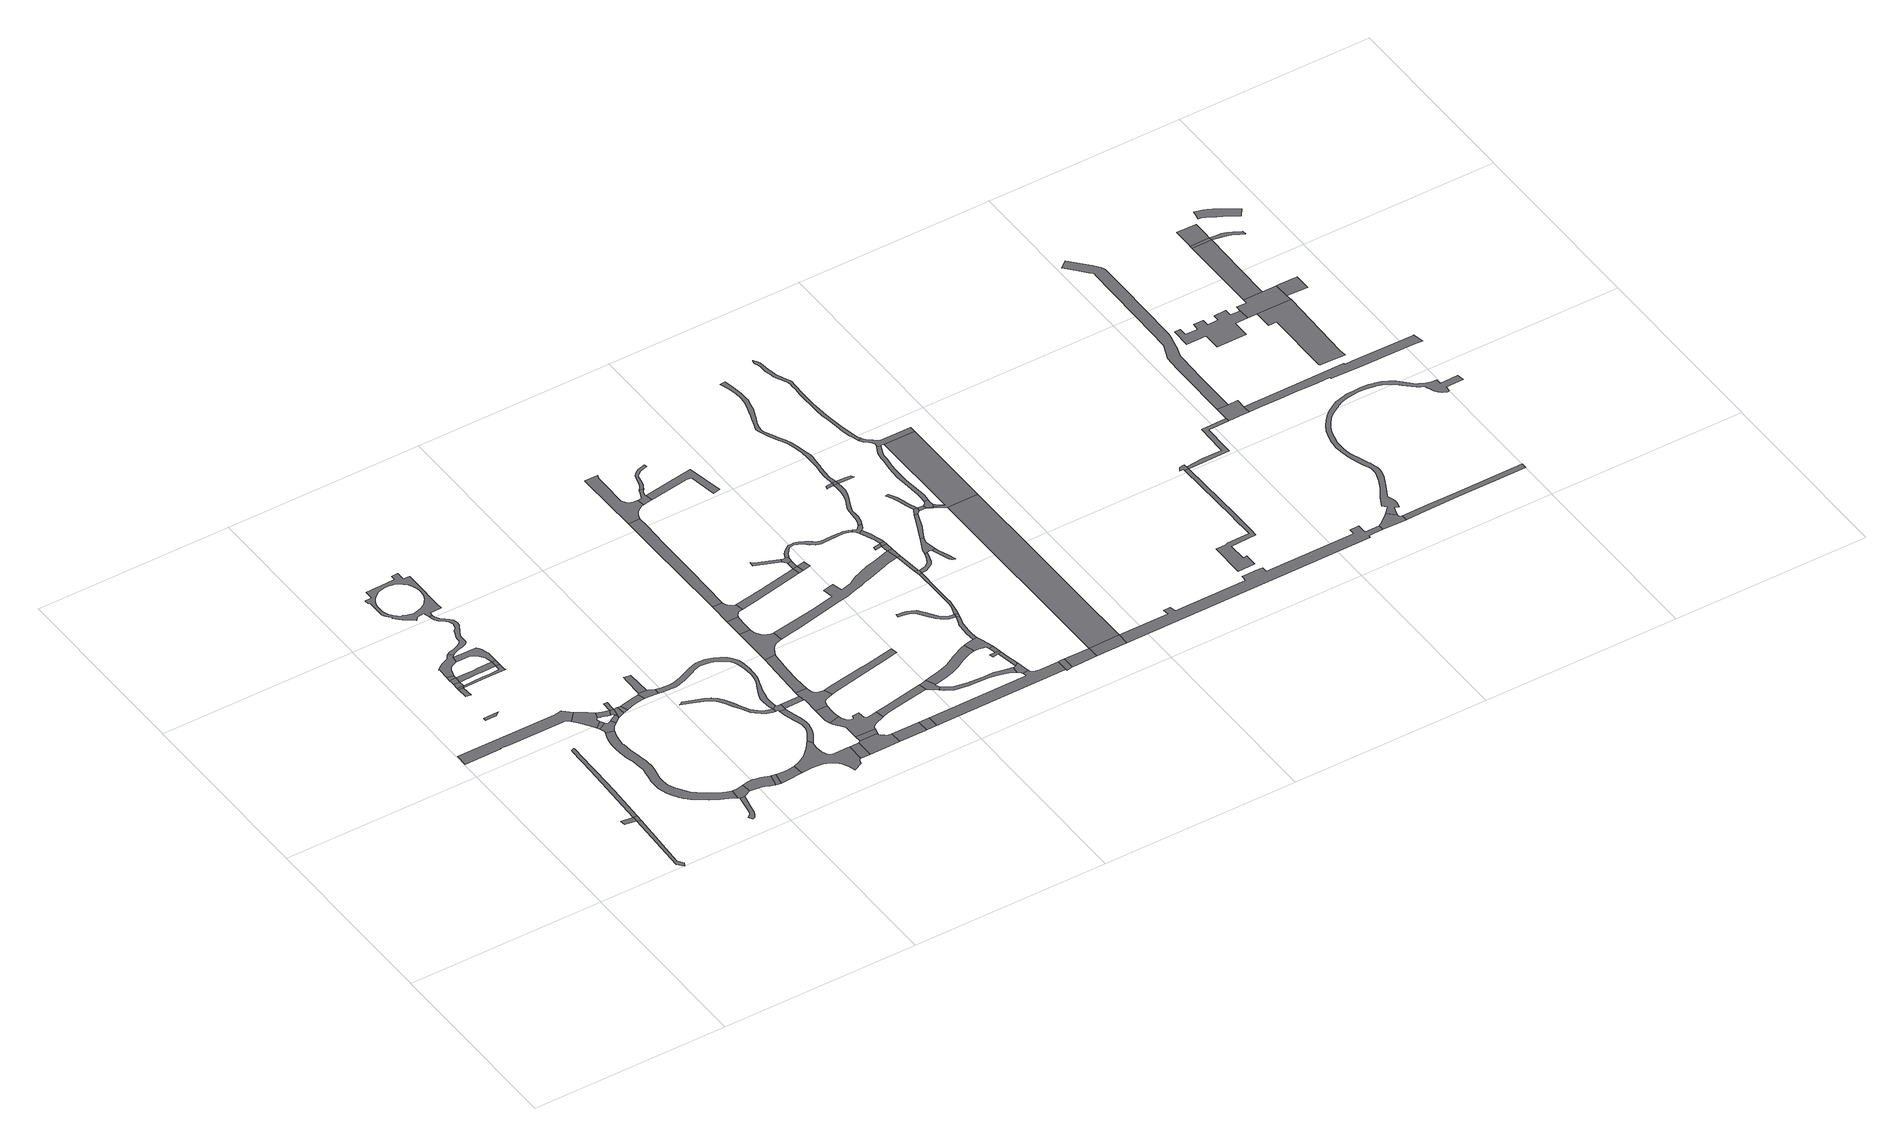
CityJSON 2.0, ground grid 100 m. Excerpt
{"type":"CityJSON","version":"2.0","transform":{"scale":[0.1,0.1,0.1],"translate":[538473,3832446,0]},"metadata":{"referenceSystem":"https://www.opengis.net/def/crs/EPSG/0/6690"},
"CityObjects":{
"road1":{"type":"Road","attributes":{"RoadStructureAttribute.sectionType":"1"},"geometry":[{"type":"MultiSurface","lod":"1","boundaries":[[[0,1,2,3,4,5]]]}]},
"road2":{"type":"Road","geometry":[{"type":"MultiSurface","lod":"1","boundaries":[[[6,7,0,8]]]}]},
"road3":{"type":"Road","geometry":[{"type":"MultiSurface","lod":"1","boundaries":[[[8,0,5,9]]]}]},
"road4":{"type":"Road","attributes":{"RoadStructureAttribute.sectionType":"1"},"geometry":[{"type":"MultiSurface","lod":"1","boundaries":[[[10,11,12,13,14,15,16,17,18,19,20,21]]]}]},
"road5":{"type":"Road","attributes":{"RoadStructureAttribute.sectionType":"1"},"geometry":[{"type":"MultiSurface","lod":"1","boundaries":[[[22,23,24,25,26,27,28,29,8,9]]]}]},
"road6":{"type":"Road","geometry":[{"type":"MultiSurface","lod":"1","boundaries":[[[30,31,32,33,34,35]]]}]},
"road7":{"type":"Road","geometry":[{"type":"MultiSurface","lod":"1","boundaries":[[[36,37,38,39]]]}]},
"road8":{"type":"Road","geometry":[{"type":"MultiSurface","lod":"1","boundaries":[[[40,36,39,41]]]}]},
"road9":{"type":"Road","geometry":[{"type":"MultiSurface","lod":"1","boundaries":[[[42,43,40,41,44,45]]]}]},
"road10":{"type":"Road","geometry":[{"type":"MultiSurface","lod":"1","boundaries":[[[46,47,42,45,48]]]}]},
"road11":{"type":"Road","attributes":{"RoadStructureAttribute.sectionType":"1"},"geometry":[{"type":"MultiSurface","lod":"1","boundaries":[[[49,46,48,50]]]}]},
"road12":{"type":"Road","geometry":[{"type":"MultiSurface","lod":"1","boundaries":[[[51,52,53,54,55,56,57,49,50,58,59,60,61,62,63,64,65,66,67]]]}]},
"road13":{"type":"Road","geometry":[{"type":"MultiSurface","lod":"1","boundaries":[[[68,69,70,71,72,73,74,75,76,41,39]]]}]},
"road14":{"type":"Road","attributes":{"RoadStructureAttribute.sectionType":"1"},"geometry":[{"type":"MultiSurface","lod":"1","boundaries":[[[77,78,79,80,48,45,81,82,83,73]]]}]},
"road15":{"type":"Road","attributes":{"RoadStructureAttribute.sectionType":"1"},"geometry":[{"type":"MultiSurface","lod":"1","boundaries":[[[84,85,86,87,88,89,90,91,92,66,65,93,94,95,96,97,98,99,100,77,101]]]}]},
"road16":{"type":"Road","geometry":[{"type":"MultiSurface","lod":"1","boundaries":[[[102,103,104,21,20,105,106,107,108,109,110,111,112,113,114]]]}]},
"road17":{"type":"Road","attributes":{"RoadStructureAttribute.sectionType":"1"},"geometry":[{"type":"MultiSurface","lod":"1","boundaries":[[[115,116,117,118,119,120,121,122,123,124,125,126,127,128,129,130,131,132,133,134,135,136,137,138,139,140,141,142,143,144,145,146,147,148,149,150,151,152,153,154,155,156,157,158,159,160,161,162,163,164,165]]]}]},
"road18":{"type":"Road","attributes":{"RoadStructureAttribute.sectionType":"1"},"geometry":[{"type":"MultiSurface","lod":"1","boundaries":[[[166,167,168,169,170,171,172,173,174,175,176]]]}]},
"road19":{"type":"Road","attributes":{"RoadStructureAttribute.sectionType":"1"},"geometry":[{"type":"MultiSurface","lod":"1","boundaries":[[[177,108,107,178,179]]]}]},
"road20":{"type":"Road","geometry":[{"type":"MultiSurface","lod":"1","boundaries":[[[180,181,182,183,179,178,184,185,115,165,186,187,188]]]}]},
"road21":{"type":"Road","geometry":[{"type":"MultiSurface","lod":"1","boundaries":[[[101,77,73,72]]]}]},
"road22":{"type":"Road","attributes":{"RoadStructureAttribute.sectionType":"1"},"geometry":[{"type":"MultiSurface","lod":"1","boundaries":[[[189,190,191,192,193,194,195,196,197,198,199,200,201,202,203,204,205,206,207,208,209,210,211,212,213,214,215,216,217,218,219,220,221,222,223,224,225,226,227,228,229,230,231,51,67]]]}]},
"road23":{"type":"Road","geometry":[{"type":"MultiSurface","lod":"1","boundaries":[[[232,233,143,142,166,176,234]]]}]},
"road24":{"type":"Road","attributes":{"RoadStructureAttribute.sectionType":"1"},"geometry":[{"type":"MultiSurface","lod":"1","boundaries":[[[235,114,113,236,237,238,239,240,241,242]]]}]},
"road25":{"type":"Road","attributes":{"RoadStructureAttribute.sectionType":"1"},"geometry":[{"type":"MultiSurface","lod":"1","boundaries":[[[243,244,245,246,247,248,249,250,251,252,253,254,255,256,257,258,259,260,261,262,263,264,265,266,267,268,269,270,271,272,273,274,211,210],[275,276,277,278,279,280,281,282,283,284,285,286,287,288,289,290,291,292,293,294,295,296,297,298,299,300,301,302,303,304,305,306,307,308,309,310,311,312,313,314]]]}]},
"road26":{"type":"Road","attributes":{"RoadStructureAttribute.sectionType":"1"},"geometry":[{"type":"MultiSurface","lod":"1","boundaries":[[[315,316,188,187,317,318,319]]]}]},
"road27":{"type":"Road","geometry":[{"type":"MultiSurface","lod":"1","boundaries":[[[242,241,320,321,315,319,322,323]]]}]},
"road28":{"type":"Road","attributes":{"RoadStructureAttribute.sectionType":"1"},"geometry":[{"type":"MultiSurface","lod":"1","boundaries":[[[324,323,322,319,318,325]]]}]},
"road29":{"type":"Road","geometry":[{"type":"MultiSurface","lod":"1","boundaries":[[[326,327,328,242,323]]]}]},
"road30":{"type":"Road","geometry":[{"type":"MultiSurface","lod":"1","boundaries":[[[324,325,329,330]]]}]},
"road31":{"type":"Road","attributes":{"RoadStructureAttribute.sectionType":"1"},"geometry":[{"type":"MultiSurface","lod":"1","boundaries":[[[331,332,333,334,335,232,234,336,337,338,339,340,341]]]}]},
"road32":{"type":"Road","attributes":{"RoadStructureAttribute.sectionType":"1"},"geometry":[{"type":"MultiSurface","lod":"1","boundaries":[[[342,343,344,330,329,345,346,347]]]}]},
"road33":{"type":"Road","geometry":[{"type":"MultiSurface","lod":"1","boundaries":[[[341,340,348,349]]]}]},
"road34":{"type":"Road","attributes":{"RoadStructureAttribute.sectionType":"1"},"geometry":[{"type":"MultiSurface","lod":"1","boundaries":[[[350,351,352,349,348,353,354,355,356,357]]]}]},
"road35":{"type":"Road","geometry":[{"type":"MultiSurface","lod":"1","boundaries":[[[358,342,347,359,360,361,362,363]]]}]},
"road36":{"type":"Road","geometry":[{"type":"MultiSurface","lod":"1","boundaries":[[[364,365,366,367,358,363]]]}]},
"road37":{"type":"Road","attributes":{"RoadStructureAttribute.sectionType":"1"},"geometry":[{"type":"MultiSurface","lod":"1","boundaries":[[[368,369,370,371,372,373,374,375,376,377,378,379,380,381,382,383,384,385,386,387,388,389,390,391,392,393,394,395,396,397,398]]]}]},
"road38":{"type":"Road","geometry":[{"type":"MultiSurface","lod":"1","boundaries":[[[399,400,401,402,357,356,403,404,405,406,407,408,409,410,411,412,413,414,415,416,417,418,419,420,421,422,423,424,425,426]]]}]},
"road39":{"type":"Road","attributes":{"RoadStructureAttribute.sectionType":"1"},"geometry":[{"type":"MultiSurface","lod":"1","boundaries":[[[427,428,429,430,431,432,433,434,435,436,437,438,439,440,441,442,443,444,445,446,447,448,449,450,451,452,361,360,453,454,455,456,457,458,459,460,461,462,463,464,465,466,467,468,469,470,471,472,473,474,475,476,477,478,479,480,398,481]]]}]},
"road40":{"type":"Road","attributes":{"RoadStructureAttribute.sectionType":"1"},"geometry":[{"type":"MultiSurface","lod":"1","boundaries":[[[482,483,484,485,486,487,488,399,426,489,490,491,492,493,494,495,496,497,498]]]}]},
"road41":{"type":"Road","geometry":[{"type":"MultiSurface","lod":"1","boundaries":[[[499,481,398,397,500,482,498,501,502,503]]]}]},
"road42":{"type":"Road","geometry":[{"type":"MultiSurface","lod":"1","boundaries":[[[504,416,415,505,506]]]}]},
"road43":{"type":"Road","attributes":{"RoadStructureAttribute.sectionType":"1"},"geometry":[{"type":"MultiSurface","lod":"1","boundaries":[[[503,502,507,508,509,510]]]}]},
"road44":{"type":"Road","attributes":{"RoadStructureAttribute.sectionType":"1"},"geometry":[{"type":"MultiSurface","lod":"1","boundaries":[[[511,512,513,514,515,516,517,518,519]]]}]},
"road45":{"type":"Road","geometry":[{"type":"MultiSurface","lod":"1","boundaries":[[[520,506,505,521,522,523,524,525,526,527,528,529,530,531,532,533,534]]]}]},
"road46":{"type":"Road","geometry":[{"type":"MultiSurface","lod":"1","boundaries":[[[535,520,534,536]]]}]},
"road47":{"type":"Road","attributes":{"RoadStructureAttribute.sectionType":"1"},"geometry":[{"type":"MultiSurface","lod":"1","boundaries":[[[537,538,539,540,541,542,543,544,545,546,547,548,549,550,551,515,514,552,553,535,536,554,555,556,557]]]}]},
"road48":{"type":"Road","geometry":[{"type":"MultiSurface","lod":"1","boundaries":[[[558,510,509,559,511,519,560,561,562,563,564,565,566,567,568,569,570]]]}]},
"road49":{"type":"Road","attributes":{"RoadStructureAttribute.sectionType":"1"},"geometry":[{"type":"MultiSurface","lod":"1","boundaries":[[[571,572,573,574,575,576,577,558,570]]]}]},
"road50":{"type":"Road","attributes":{"RoadStructureAttribute.sectionType":"1"},"geometry":[{"type":"MultiSurface","lod":"1","boundaries":[[[523,522,578,579,580]]]}]},
"road51":{"type":"Road","geometry":[{"type":"MultiSurface","lod":"1","boundaries":[[[581,576,575,582,583,584,585,586,587,588,589,590,591,592,593,594]]]}]},
"road52":{"type":"Road","attributes":{"RoadStructureAttribute.sectionType":"1"},"geometry":[{"type":"MultiSurface","lod":"1","boundaries":[[[595,596,581,594,597,598,599,600]]]}]},
"road53":{"type":"Road","geometry":[{"type":"MultiSurface","lod":"1","boundaries":[[[580,579,601,602]]]}]},
"road54":{"type":"Road","geometry":[{"type":"MultiSurface","lod":"1","boundaries":[[[603,595,600,604,605,606,607,608,609,610,611,612,613]]]}]},
"road55":{"type":"Road","attributes":{"RoadStructureAttribute.sectionType":"1"},"geometry":[{"type":"MultiSurface","lod":"1","boundaries":[[[614,615,557,556,616,617,618,619]]]}]},
"road56":{"type":"Road","attributes":{"RoadStructureAttribute.sectionType":"1"},"geometry":[{"type":"MultiSurface","lod":"1","boundaries":[[[620,621,622,623,624,625,626,564,563]]]}]},
"road57":{"type":"Road","attributes":{"RoadStructureAttribute.sectionType":"1"},"geometry":[{"type":"MultiSurface","lod":"1","boundaries":[[[627,628,629,630,631,632,603,613,633,634,635,636,637,638,639]]]}]},
"road58":{"type":"Road","geometry":[{"type":"MultiSurface","lod":"1","boundaries":[[[640,641,614,619,642,643,644,645,646]]]}]},
"road59":{"type":"Road","attributes":{"RoadStructureAttribute.sectionType":"1"},"geometry":[{"type":"MultiSurface","lod":"1","boundaries":[[[647,648,608,607,649,650,651]]]}]},
"road60":{"type":"Road","attributes":{"RoadStructureAttribute.sectionType":"1"},"geometry":[{"type":"MultiSurface","lod":"1","boundaries":[[[652,653,654,655,656,657,658,659,660,661,662,627,639,663,664,665,666,667,668,669]]]}]},
"road61":{"type":"Road","geometry":[{"type":"MultiSurface","lod":"1","boundaries":[[[670,671,672,673,669,668,674,675,676,677,678,679,680]]]}]},
"road62":{"type":"Road","attributes":{"RoadStructureAttribute.sectionType":"1"},"geometry":[{"type":"MultiSurface","lod":"1","boundaries":[[[681,682,683,684,685,686,687,688,602,601,689,690,691,692,693]]]}]},
"road63":{"type":"Road","attributes":{"RoadStructureAttribute.sectionType":"1"},"geometry":[{"type":"MultiSurface","lod":"1","boundaries":[[[694,695,696,697,698,699,700,701,640,646,702,703,704,705,706,707,708,709,710,711]]]}]},
"road64":{"type":"Road","attributes":{"RoadStructureAttribute.sectionType":"1"},"geometry":[{"type":"MultiSurface","lod":"1","boundaries":[[[712,713,714,715,716,717,718,719,720,721,722,643,642,723,724,725,726,727,728,729,730,731,732,733,734,735,736]]]}]},
"road65":{"type":"Road","geometry":[{"type":"MultiSurface","lod":"1","boundaries":[[[737,738,739,740,741]]]}]},
"road66":{"type":"Road","geometry":[{"type":"MultiSurface","lod":"1","boundaries":[[[742,743,744,745,746,747,748,749,750,751,752,753,754,755,756,757,587,586,758,759,760,761,762,763,764,765,766,767,768,769,770,771]]]}]},
"road67":{"type":"Road","geometry":[{"type":"MultiSurface","lod":"1","boundaries":[[[772,647,651,773]]]}]},
"road68":{"type":"Road","attributes":{"RoadStructureAttribute.sectionType":"1"},"geometry":[{"type":"MultiSurface","lod":"1","boundaries":[[[774,775,776,647,772]]]}]},
"road69":{"type":"Road","geometry":[{"type":"MultiSurface","lod":"1","boundaries":[[[777,778,741,740,779,780,776,775,781,782]]]}]},
"road70":{"type":"Road","geometry":[{"type":"MultiSurface","lod":"1","boundaries":[[[783,784,785,786,787,788,789,790,791,792,793,794,795,796,797,798,799,800,801,802,670,680]]]}]},
"road71":{"type":"Road","geometry":[{"type":"MultiSurface","lod":"1","boundaries":[[[803,804,772,773]]]}]},
"road72":{"type":"Road","attributes":{"RoadStructureAttribute.sectionType":"1"},"geometry":[{"type":"MultiSurface","lod":"1","boundaries":[[[805,806,807,808,809,810,811,676,675]]]}]},
"road73":{"type":"Road","geometry":[{"type":"MultiSurface","lod":"1","boundaries":[[[812,813,814,736,735,815,686,685]]]}]},
"road74":{"type":"Road","geometry":[{"type":"MultiSurface","lod":"1","boundaries":[[[816,817,818,819,820,694,711,821,822,823,824,825]]]}]},
"road75":{"type":"Road","attributes":{"RoadStructureAttribute.sectionType":"1"},"geometry":[{"type":"MultiSurface","lod":"1","boundaries":[[[826,827,828,829,830,831,832,833,834,835,836,837,838,839,840,841,842,843,844,845,846,847,848,849,850,851,852,853,854]]]}]},
"road76":{"type":"Road","geometry":[{"type":"MultiSurface","lod":"1","boundaries":[[[855,856,857,858,859,860]]]}]},
"road77":{"type":"Road","attributes":{"RoadStructureAttribute.sectionType":"1"},"geometry":[{"type":"MultiSurface","lod":"1","boundaries":[[[861,862,858,857,863,813,812]]]}]},
"road78":{"type":"Road","attributes":{"RoadStructureAttribute.sectionType":"1"},"geometry":[{"type":"MultiSurface","lod":"1","boundaries":[[[825,824,860,859]]]}]},
"road79":{"type":"Road","attributes":{"RoadStructureAttribute.sectionType":"1"},"geometry":[{"type":"MultiSurface","lod":"1","boundaries":[[[853,864,865,866,867,868,819,818,869,870,871,872,873,874,875]]]}]},
"road80":{"type":"Road","attributes":{"RoadStructureAttribute.sectionType":"1"},"geometry":[{"type":"MultiSurface","lod":"1","boundaries":[[[876,877,878,879,880,881,882,883,884,885,886,887,888,889,890,891,892,893,894,782,781,895,896,897,898,899,900,901,902,903,904,905,906,907,908,909,910,911,912,913,914]]]}]},
"road81":{"type":"Road","geometry":[{"type":"MultiSurface","lod":"1","boundaries":[[[854,853,875,915]]]}]},
"road82":{"type":"Road","geometry":[{"type":"MultiSurface","lod":"1","boundaries":[[[916,917,693,692,918,919]]]}]},
"road83":{"type":"Road","attributes":{"RoadStructureAttribute.sectionType":"1"},"geometry":[{"type":"MultiSurface","lod":"1","boundaries":[[[920,921,922,923,924,925,926,927,928,929,930,931,854,915]]]}]},
"road84":{"type":"Road","geometry":[{"type":"MultiSurface","lod":"1","boundaries":[[[932,927,926,933,934]]]}]},
"road85":{"type":"Road","attributes":{"RoadStructureAttribute.sectionType":"1"},"geometry":[{"type":"MultiSurface","lod":"1","boundaries":[[[935,936,937,771,932,934]]]}]},
"road86":{"type":"Road","geometry":[{"type":"MultiSurface","lod":"1","boundaries":[[[938,939,940,941,942]]]}]},
"road87":{"type":"Road","attributes":{"RoadStructureAttribute.sectionType":"1"},"geometry":[{"type":"MultiSurface","lod":"1","boundaries":[[[943,944,945,946,916,919,947,948,949]]]}]},
"road88":{"type":"Road","geometry":[{"type":"MultiSurface","lod":"1","boundaries":[[[950,742,771,937]]]}]},
"road89":{"type":"Road","attributes":{"RoadStructureAttribute.sectionType":"1"},"geometry":[{"type":"MultiSurface","lod":"1","boundaries":[[[951,942,742,950]]]}]},
"road90":{"type":"Road","geometry":[{"type":"MultiSurface","lod":"1","boundaries":[[[952,953,938,942,951]]]}]},
"road91":{"type":"Road","attributes":{"RoadStructureAttribute.sectionType":"1"},"geometry":[{"type":"MultiSurface","lod":"1","boundaries":[[[954,955,956,957,958,959,960,961,962,953,952]]]}]},
"road92":{"type":"Road","geometry":[{"type":"MultiSurface","lod":"1","boundaries":[[[963,964,965,966,914,913,967,959,958]]]}]},
"road93":{"type":"Road","attributes":{"RoadStructureAttribute.sectionType":"1"},"geometry":[{"type":"MultiSurface","lod":"1","boundaries":[[[968,969,970,971,972,973,974,975,976,977,978,933,926]]]}]},
"road94":{"type":"Road","attributes":{"RoadStructureAttribute.sectionType":"1"},"geometry":[{"type":"MultiSurface","lod":"1","boundaries":[[[979,980,981,982,983,984,985,986,987,988,989,990,991,965,964,992,993,994,995,996,997,998,999,1000,1001,1002,1003]]]}]},
"road95":{"type":"Road","geometry":[{"type":"MultiSurface","lod":"1","boundaries":[[[1004,1005,1006,1007,974,973,1008,1009,1010,1011,1012,1013,1014,1015,1016]]]}]},
"road96":{"type":"Road","geometry":[{"type":"MultiSurface","lod":"1","boundaries":[[[1017,949,948,1018]]]}]},
"road97":{"type":"Road","geometry":[{"type":"MultiSurface","lod":"1","boundaries":[[[1019,1020,1021,1022,1023,1024,1012,1011]]]}]},
"road98":{"type":"Road","geometry":[{"type":"MultiSurface","lod":"1","boundaries":[[[1025,1026,1027,1028,979]]]}]},
"road99":{"type":"Road","geometry":[{"type":"MultiSurface","lod":"1","boundaries":[[[1025,979,1003,1029]]]}]},
"road100":{"type":"Road","attributes":{"RoadStructureAttribute.sectionType":"1"},"geometry":[{"type":"MultiSurface","lod":"1","boundaries":[[[1030,1031,1032,1004,1016,1033,1034,1035,1036,1037,1038]]]}]},
"road101":{"type":"Road","geometry":[{"type":"MultiSurface","lod":"1","boundaries":[[[1039,1040,1041,1042,1043,1029,1003]]]}]},
"road102":{"type":"Road","attributes":{"RoadStructureAttribute.sectionType":"1"},"geometry":[{"type":"MultiSurface","lod":"1","boundaries":[[[1044,1045,1046,1047,1048,1049,1050,1051,1052,1053,1054,1055,1056,1057,1058,1059,1060,1061,1062,1063,1064,1065,1066,1067,1068,1069,1070,1071,1072,1073,1074,1075,1076,1077,1078,1079,1080,1081,1082,1083,1084,1085,1086,1087,1088,1089,1090,1091,1092,1093,1094,1095,1096,1097,1098,1099,1100,1025,1029]]]}]},
"road103":{"type":"Road","geometry":[{"type":"MultiSurface","lod":"1","boundaries":[[[1101,1030,1038,1102,1103]]]}]},
"road104":{"type":"Road","geometry":[{"type":"MultiSurface","lod":"1","boundaries":[[[1104,1105,1106,1107,1108,1109,1110,1111,1101,1103]]]}]},
"road105":{"type":"Road","attributes":{"RoadStructureAttribute.sectionType":"1"},"geometry":[{"type":"MultiSurface","lod":"1","boundaries":[[[1112,949,1017,1113,1114,1115,1116,1117,1118,1119]]]}]},
"road106":{"type":"Road","attributes":{"RoadStructureAttribute.sectionType":"1"},"geometry":[{"type":"MultiSurface","lod":"1","boundaries":[[[1103,1102,1120,1121]]]}]},
"road107":{"type":"Road","geometry":[{"type":"MultiSurface","lod":"1","boundaries":[[[1122,1120,1123,1124]]]}]},
"road108":{"type":"Road","geometry":[{"type":"MultiSurface","lod":"1","boundaries":[[[1125,1126,1127,1121,1120,1122,1124,1128,1129,1130,1131,1132]]]}]},
"road109":{"type":"Road","geometry":[{"type":"MultiSurface","lod":"1","boundaries":[[[1133,1128,1124,1134]]]}]},
"road110":{"type":"Road","attributes":{"RoadStructureAttribute.sectionType":"1"},"geometry":[{"type":"MultiSurface","lod":"1","boundaries":[[[1135,1136,1137,1138,1139,1140,1141,1142,1143,1144,1145,1146,1125,1132,1147,1148,1149,1150,1151,1152,1153,1154,1155,1156,1157,1158]]]}]},
"road111":{"type":"Road","attributes":{"RoadStructureAttribute.sectionType":"1"},"geometry":[{"type":"MultiSurface","lod":"1","boundaries":[[[1159,1134,1124,1123,1112,1119,1160,1161,1162,1163,1164]]]}]},
"road112":{"type":"Road","attributes":{"RoadStructureAttribute.sectionType":"1"},"geometry":[{"type":"MultiSurface","lod":"1","boundaries":[[[1165,1166,1167,1168,1169,1170,1171,1172,1173,1174,1175,1176,1177,1178,1179,1180,1181,1182,1183,1184,1185,1186,1187,1188,1189,1190,1191,1192,1193,1194,1195,1196,1197,1198,1199,1200,1201,1202,1203,1204,1205,1206,1207,1208,1209,1210,1211,1212]]]}]},
"road113":{"type":"Road","attributes":{"RoadStructureAttribute.sectionType":"1"},"geometry":[{"type":"MultiSurface","lod":"1","boundaries":[[[1213,1214,1215,1216,1212,1211,1217,1218,1219,1220,1221,1222,1223,1224,1225,1135,1158,1226,1227,1159,1164,1228,1229]]]}]},
"road114":{"type":"Road","attributes":{"RoadStructureAttribute.sectionType":"1"},"geometry":[{"type":"MultiSurface","lod":"1","boundaries":[[[1230,1231,1232,1233,1234,1235,1236,1237,1238,1239,1240,1241,1242,1243,1244,1245,1246,1247,1248,1249,1250,1017,1018,1251,1252,1253,1254,1255]]]}]},
"road115":{"type":"Road","attributes":{"RoadStructureAttribute.sectionType":"1"},"geometry":[{"type":"MultiSurface","lod":"1","boundaries":[[[1256,1257,1258,1259,1260,1261,1262,1263,1264,1265,1266,1267,1268,1269,1270,1271,1272,1273,1274,1275,1276]]]}]},
"road116":{"type":"Road","geometry":[{"type":"MultiSurface","lod":"1","boundaries":[[[1277,1278,1279,1280,1276,1275,1281]]]}]},
"road117":{"type":"Road","attributes":{"RoadStructureAttribute.sectionType":"1"},"geometry":[{"type":"MultiSurface","lod":"1","boundaries":[[[1282,1283,1284,1285,1286,1281,1275,1287,1288,1289,1290]]]}]},
"road118":{"type":"Road","geometry":[{"type":"MultiSurface","lod":"1","boundaries":[[[1291,1292,1293,1255,1254,1294,1295,1296,1297,1298]]]}]},
"road119":{"type":"Road","geometry":[{"type":"MultiSurface","lod":"1","boundaries":[[[1299,1282,1290,1300,1301,1302,1303,1304]]]}]},
"road120":{"type":"Road","attributes":{"RoadStructureAttribute.sectionType":"1"},"geometry":[{"type":"MultiSurface","lod":"1","boundaries":[[[1305,1306,1307,1308,1309,1310,1311,1312,1313,1314,1315,1316,1317,1318,1319,1320,1321,1322,1323,1324,1325,1326,1327,1328,1329,1330,1331,1332,1333,1334,1299,1304]]]}]},
"road121":{"type":"Road","attributes":{"RoadStructureAttribute.sectionType":"1"},"geometry":[{"type":"MultiSurface","lod":"1","boundaries":[[[1335,1336,1337,1338,1295,1294,1339,1340,1341,1342,1343,1344]]]}]},
"road122":{"type":"Road","geometry":[{"type":"MultiSurface","lod":"1","boundaries":[[[1345,1346,1347,1348,1349,1350,1351,1352,1353,1354,1355,1356,1357,1358,1359,1360,1361,1362,1363]]]}]},
"road123":{"type":"Road","attributes":{"RoadStructureAttribute.sectionType":"1"},"geometry":[{"type":"MultiSurface","lod":"1","boundaries":[[[1364,1365,1366,1367,1368,1369,1370,1371,1372,1373,1374,1375,1376,1377,1378,1379,1380,1381,1382,1383,1384,1385,1386,1387,1388,1389,1390,1391,1392,1393,1394,1395,1396,1397,1398,1399,1400,1401,1402,1403,1404,1405,1406,1407,1408,1409,1291,1298,1410,1411,1412,1413,1414,1415,1416,1417,1418,1419,1420,1421,1422,1423,1424,1425,1426,1427,1428,1429,1430,1431,1432,1433,1434,1435,1436,1437,1438,1439,1440,1441,1442,1443,1444,1445,1446,1447,1448,1449,1450,1451,1452,1453,1454,1455,1456,1457,1458,1459,1460,1461,1462,1463,1464,1465,1466,1467,1468]]]}]},
"road124":{"type":"Road","attributes":{"RoadStructureAttribute.sectionType":"1"},"geometry":[{"type":"MultiSurface","lod":"1","boundaries":[[[1469,1470,1471,1472,1473,1302,1301,1474,1475,1476,1477,1478,1479,1480,1481,1482,1483]]]}]},
"road125":{"type":"Road","attributes":{"RoadStructureAttribute.sectionType":"1"},"geometry":[{"type":"MultiSurface","lod":"1","boundaries":[[[1484,1485,1486,1487,1488,1489,1490,1491]]]}]},
"road126":{"type":"Road","geometry":[{"type":"MultiSurface","lod":"1","boundaries":[[[1492,1493,1494,1363,1362,1484,1491,1495,1496,1497]]]}]},
"road127":{"type":"Road","attributes":{"RoadStructureAttribute.sectionType":"1"},"geometry":[{"type":"MultiSurface","lod":"1","boundaries":[[[1498,1499,1492,1497,1500,1501]]]}]},
"road128":{"type":"Road","geometry":[{"type":"MultiSurface","lod":"1","boundaries":[[[1502,1498,1501,1503]]]}]},
"road129":{"type":"Road","attributes":{"RoadStructureAttribute.sectionType":"1"},"geometry":[{"type":"MultiSurface","lod":"1","boundaries":[[[1504,1505,1502,1503,1506,1507]]]}]},
"road130":{"type":"Road","attributes":{"RoadStructureAttribute.sectionType":"1"},"geometry":[{"type":"MultiSurface","lod":"1","boundaries":[[[1508,1496,1495,1509,1510,1511]]]}]},
"road131":{"type":"Road","attributes":{"RoadStructureAttribute.sectionType":"1"},"geometry":[{"type":"MultiSurface","lod":"1","boundaries":[[[1512,1513,1514,1515,1516,1517,1503,1501,1518,1519,1520,1521,1522,1523,1524,1525]]]}]},
"road132":{"type":"Road","attributes":{"RoadStructureAttribute.sectionType":"1"},"geometry":[{"type":"MultiSurface","lod":"1","boundaries":[[[1526,1527,1528,1529,1530,1531,1532,1533,1534,1535,1536,1537,1538,1539,1540,1541]]]}]}
},
"vertices":[
[430,370,0],[416,30,0],[441,0,0],[451,18,0],[431,48,0],[448,360,0],
[370,404,0],[372,377,0],[430,395,0],
[449,394,0],
[554,1166,0],[517,1162,0],[6,1161,0],[6,1099,0],[191,1099,0],[191,1103,0],[240,1102,0],[240,1099,0],[517,1101,0],[533,1101,0],[553,1086,0],[595,1131,0],
[458,590,0],[461,743,0],[462,780,0],[464,921,0],[464,928,0],[447,920,0],[447,914,0],[442,759,0],
[290,1296,0],[296,1296,0],[318,1314,0],[266,1313,0],[241,1313,0],[241,1295,0],
[253,1533,0],[254,1478,0],[282,1473,0],[278,1533,0],
[253,1545,0],[286,1543,0],
[255,1574,0],[253,1547,0],[286,1550,0],[286,1573,0],
[255,1605,0],[255,1590,0],[285,1606,0],
[255,1630,0],[288,1623,0],
[344,1759,0],[336,1751,0],[324,1733,0],[285,1716,0],[279,1713,0],[254,1693,0],[257,1688,0],[292,1641,0],[297,1656,0],[297,1658,0],[307,1673,0],[319,1683,0],[325,1686,0],[329,1688,0],[347,1694,0],[351,1729,0],[364,1741,0],
[397,1534,0],[435,1535,0],[503,1535,0],[498,1543,0],[498,1578,0],[478,1578,0],[478,1548,0],[429,1546,0],[390,1546,0],
[478,1608,0],[400,1607,0],[381,1607,0],[341,1606,0],[369,1575,0],[382,1575,0],[415,1576,0],
[497,1668,0],[497,1670,0],[494,1680,0],[492,1690,0],[487,1705,0],[479,1718,0],[471,1725,0],[461,1727,0],[378,1728,0],[379,1694,0],[414,1694,0],[424,1692,0],[437,1685,0],[455,1670,0],[460,1662,0],[470,1647,0],[475,1623,0],[498,1608,0],
[654,1088,0],[645,1095,0],[620,1112,0],[576,1059,0],[606,1014,0],[623,987,0],[658,1017,0],[653,1032,0],[656,1037,0],[657,1038,0],[658,1040,0],[663,1042,0],[673,1075,0],
[637,937,0],[627,912,0],[620,882,0],[615,854,0],[615,822,0],[618,789,0],[624,747,0],[634,707,0],[637,682,0],[639,667,0],[642,642,0],[637,612,0],[633,584,0],[628,557,0],[628,524,0],[629,499,0],[636,474,0],[644,450,0],[657,425,0],[672,397,0],[685,380,0],[710,358,0],[740,336,0],[775,313,0],[790,304,0],[816,289,0],[851,272,0],[886,254,0],[893,307,0],[870,312,0],[833,329,0],[817,339,0],[777,366,0],[732,403,0],[691,460,0],[676,497,0],[673,527,0],[673,555,0],[678,582,0],[685,620,0],[687,647,0],[684,665,0],[684,685,0],[676,722,0],[666,782,0],[661,829,0],[660,832,0],[662,865,0],[667,897,0],[676,923,0],[677,927,0],
[894,247,0],[879,149,0],[875,139,0],[867,129,0],[852,119,0],[867,99,0],[877,104,0],[887,117,0],[895,135,0],[899,152,0],[919,247,0],
[665,1004,0],[631,974,0],[670,994,0],
[689,987,0],[686,987,0],[679,987,0],[671,992,0],[637,959,0],[639,947,0],[692,950,0],[714,968,0],[699,992,0],
[376,1749,0],[378,1749,0],[399,1757,0],[426,1762,0],[441,1770,0],[451,1777,0],[456,1787,0],[458,1797,0],[458,1812,0],[458,1825,0],[460,1837,0],[470,1857,0],[492,1895,0],[495,1913,0],[494,1925,0],[489,1938,0],[477,1952,0],[462,1965,0],[444,1980,0],[436,1992,0],[431,2002,0],[429,2014,0],[413,2011,0],[416,1997,0],[421,1982,0],[432,1969,0],[447,1957,0],[469,1937,0],[472,1927,0],[475,1915,0],[472,1897,0],[467,1887,0],[455,1875,0],[448,1857,0],[438,1840,0],[436,1822,0],[436,1810,0],[433,1802,0],[426,1794,0],[408,1782,0],[388,1774,0],[377,1770,0],[356,1764,0],
[950,313,0],[913,307,0],[956,263,0],
[705,1062,0],[676,1037,0],[678,1037,0],[680,1036,0],[708,1028,0],[711,1028,0],[718,1025,0],[736,1055,0],
[431,2034,0],[491,2035,0],[488,2075,0],[487,2137,0],[488,2162,0],[489,2210,0],[488,2287,0],[456,2287,0],[455,2332,0],[423,2332,0],[423,2307,0],[382,2306,0],[271,2303,0],[271,2258,0],[236,2257,0],[236,2235,0],[241,2232,0],[244,2227,0],[245,2180,0],[245,2138,0],[250,2125,0],[255,2118,0],[263,2110,0],[270,2105,0],[273,2098,0],[270,2093,0],[293,2071,0],[305,2061,0],[354,2024,0],[368,2041,0],[370,2041,0],[406,2047,0],[383,2281,0],[404,2277,0],[424,2267,0],[436,2257,0],[451,2242,0],[462,2225,0],[469,2205,0],[472,2190,0],[472,2170,0],[471,2164,0],[470,2155,0],[465,2137,0],[458,2122,0],[445,2107,0],[433,2094,0],[415,2084,0],[395,2077,0],[376,2071,0],[369,2071,0],[358,2071,0],[338,2076,0],[318,2085,0],[315,2086,0],[298,2096,0],[285,2108,0],[273,2125,0],[267,2140,0],[262,2155,0],[260,2175,0],[260,2180,0],[262,2193,0],[264,2213,0],[272,2228,0],[281,2243,0],[296,2258,0],[314,2271,0],[326,2276,0],[346,2281,0],[361,2284,0],[379,2282,0],
[738,1015,0],[706,996,0],[724,975,0],[741,988,0],[744,1003,0],
[731,1025,0],[732,1024,0],[744,1004,0],[753,1050,0],
[773,1051,0],[779,1006,0],
[754,1063,0],[755,1105,0],[738,1105,0],
[803,1014,0],[791,1051,0],
[1048,311,0],[1023,318,0],[1010,321,0],[998,321,0],[983,320,0],[986,263,0],[1008,261,0],[1028,253,0],[1051,244,0],[1074,236,0],[1090,299,0],
[898,1072,0],[853,1064,0],[816,1056,0],[831,1024,0],[866,1032,0],[908,1037,0],
[1101,232,0],[1113,295,0],
[1178,291,0],[1171,290,0],[1128,292,0],[1149,235,0],[1198,240,0],[1202,240,0],[1213,241,0],[1210,295,0],
[905,1079,0],[926,1037,0],[977,1032,0],[980,1063,0],[952,1075,0],[945,1077,0],
[942,1200,0],[935,1201,0],[907,1204,0],[906,1179,0],
[1322,674,0],[1299,681,0],[1279,698,0],[1256,723,0],[1239,754,0],[1236,760,0],[1218,798,0],[1195,837,0],[1177,862,0],[1155,879,0],[1127,894,0],[1089,906,0],[1034,926,0],[1014,917,0],[1042,906,0],[1070,896,0],[1115,879,0],[1140,867,0],[1155,854,0],[1170,837,0],[1188,810,0],[1203,780,0],[1226,745,0],[1229,740,0],[1249,703,0],[1262,688,0],[1284,671,0],[1304,659,0],[1329,649,0],[1342,648,0],[1344,669,0],
[1352,407,0],[1320,366,0],[1283,331,0],[1250,311,0],[1263,243,0],[1291,244,0],[1326,239,0],[1356,229,0],[1379,214,0],[1381,211,0],[1396,192,0],[1412,162,0],[1422,127,0],[1469,150,0],[1472,168,0],[1477,175,0],[1486,180,0],[1485,271,0],[1479,271,0],[1413,270,0],[1401,272,0],[1386,277,0],[1375,287,0],[1365,309,0],[1363,332,0],[1360,349,0],[1362,367,0],[1367,382,0],
[1361,697,0],[1359,717,0],[1361,742,0],[1366,772,0],[1370,794,0],[1380,822,0],[1390,852,0],[1390,853,0],[1402,887,0],[1404,919,0],[1406,957,0],[1401,992,0],[1396,1024,0],[1378,1052,0],[1363,1069,0],[1338,1086,0],[1312,1098,0],[1275,1111,0],[1247,1113,0],[1222,1110,0],[1182,1097,0],[1113,1069,0],[1070,1056,0],[1043,1053,0],[1028,1053,0],[1008,1055,0],[993,1030,0],[1026,1026,0],[1046,1026,0],[1066,1026,0],[1088,1031,0],[1121,1042,0],[1173,1065,0],[1200,1077,0],[1230,1085,0],[1260,1083,0],[1283,1081,0],[1310,1071,0],[1335,1056,0],[1356,1039,0],[1371,1019,0],[1381,994,0],[1386,962,0],[1389,919,0],[1387,897,0],[1382,869,0],[1372,844,0],[1370,840,0],[1355,809,0],[1341,781,0],[1333,756,0],[1331,731,0],[1334,709,0],[1337,689,0],[1364,684,0],
[1358,638,0],[1365,604,0],[1378,554,0],[1391,512,0],[1391,489,0],[1389,474,0],[1381,452,0],[1382,404,0],[1397,427,0],[1409,455,0],[1414,477,0],[1418,495,0],[1418,512,0],[1416,532,0],[1410,557,0],[1400,592,0],[1387,634,0],
[1369,677,0],[1357,647,0],[1387,640,0],[1387,644,0],[1387,676,0],
[1511,272,0],[1535,180,0],[1534,272,0],
[1389,644,0],[1455,645,0],[1489,645,0],[1484,675,0],
[1494,556,0],[1494,480,0],[1496,468,0],[1499,453,0],[1558,468,0],[1553,486,0],[1551,504,0],[1551,521,0],[1553,556,0],
[1546,279,0],[1638,180,0],[1690,181,0],[1690,243,0],[1674,245,0],[1664,248,0],[1655,252,0],[1657,256,0],[1652,260,0],[1650,256,0],[1645,260,0],[1643,263,0],[1642,264,0],[1636,272,0],[1640,279,0],
[1545,312,0],[1645,310,0],
[1689,397,0],[1683,397,0],[1664,395,0],[1657,395,0],[1652,397,0],[1649,402,0],[1644,439,0],[1616,437,0],[1611,439,0],[1607,422,0],[1602,419,0],[1594,419,0],[1587,421,0],[1574,431,0],[1561,456,0],[1509,436,0],[1544,388,0],[1650,325,0],[1665,337,0],[1720,360,0],[1712,402,0],
[1485,705,0],[1494,638,0],[1558,579,0],[1565,589,0],[1577,594,0],[1614,606,0],[1599,651,0],[1582,651,0],[1575,654,0],[1567,656,0],[1554,664,0],[1547,681,0],[1541,703,0],
[1538,781,0],[1541,853,0],[1544,928,0],[1547,956,0],[1549,966,0],[1494,963,0],[1492,920,0],
[1828,181,0],[1832,181,0],[1831,243,0],
[1494,1168,0],[1559,986,0],[1566,1001,0],[1581,1021,0],[1598,1031,0],[1628,1039,0],[1625,1094,0],[1610,1094,0],[1597,1099,0],[1582,1106,0],[1570,1116,0],[1560,1131,0],[1552,1146,0],[1549,1168,0],
[1494,1268,0],[1494,1199,0],[1549,1196,0],[1549,1212,0],[1551,1258,0],[1551,1268,0],
[1886,182,0],[1886,244,0],
[1494,1386,0],[1556,1281,0],[1563,1288,0],[1570,1296,0],[1596,1301,0],[1587,1344,0],[1575,1346,0],[1565,1351,0],[1557,1358,0],[1550,1371,0],[1545,1386,0],
[1971,452,0],[1772,413,0],[1752,371,0],[1784,378,0],[1976,410,0],[1979,410,0],
[1650,617,0],[1978,682,0],[2005,688,0],[1998,720,0],[1851,694,0],[1821,689,0],[1639,658,0],
[1488,2055,0],[1488,2034,0],[1489,1918,0],[1490,1878,0],[1492,1625,0],[1494,1438,0],[1547,1646,0],[1547,1666,0],[1547,1890,0],[1547,1903,0],[1548,2026,0],[1548,2036,0],[1548,2056,0],
[2011,461,0],[1989,455,0],[2024,375,0],[2037,391,0],[2029,408,0],[2029,413,0],[2032,416,0],
[1929,1405,0],[1737,1368,0],[1630,1307,0],[1678,1316,0],[1937,1368,0],
[1589,2166,0],[1577,2168,0],[1562,2173,0],[1552,2188,0],[1544,2203,0],[1545,2335,0],[1545,2373,0],[1547,2388,0],[1552,2403,0],[1484,2402,0],[1485,2382,0],[1553,2073,0],[1558,2083,0],[1567,2098,0],[1585,2113,0],[1602,2124,0],[1615,2126,0],[1607,2164,0],
[1651,2217,0],[1644,2201,0],[1637,2184,0],[1629,2166,0],[1640,2131,0],[1662,2135,0],[1657,2174,0],[1654,2179,0],[1654,2184,0],[1659,2199,0],[1671,2214,0],
[2470,246,0],[2451,250,0],[2438,255,0],[2428,260,0],[2423,270,0],[2395,264,0],[2399,246,0],[2391,246,0],[1895,182,0],[1900,182,0],[2565,185,0],[2566,185,0],[2566,247,0],
[2280,566,0],[2260,558,0],[2210,534,0],[2208,533,0],[2178,515,0],[2143,497,0],[2091,481,0],[2046,471,0],[2047,418,0],[2074,424,0],[2106,432,0],[2141,442,0],[2176,457,0],[2221,483,0],[2223,484,0],[2266,501,0],[2283,508,0],[2298,511,0],
[2355,329,0],[2320,334,0],[2290,341,0],[2237,343,0],[2223,344,0],[2209,344,0],[2166,347,0],[2162,347,0],[2120,354,0],[2092,359,0],[2067,371,0],[2042,361,0],[2062,351,0],[2082,339,0],[2107,334,0],[2145,330,0],[2147,329,0],[2199,326,0],[2205,325,0],[2218,325,0],[2257,323,0],[2310,314,0],[2343,304,0],[2375,289,0],[2380,322,0],
[1808,1533,0],[1795,1546,0],[1793,1521,0],[1914,1472,0],[1920,1489,0],
[2343,1279,0],[2322,1273,0],[2261,1255,0],[2211,1242,0],[2171,1227,0],[2150,1219,0],[2136,1214,0],[2109,1199,0],[2089,1186,0],[2032,1173,0],[2019,1224,0],[1965,1213,0],[1974,1158,0],[1877,1137,0],[1802,1123,0],[1742,1113,0],[1693,1052,0],[1738,1060,0],[1985,1113,0],[2032,1121,0],[2074,1136,0],[2124,1149,0],[2152,1160,0],[2157,1162,0],[2184,1170,0],[2244,1190,0],[2281,1203,0],[2305,1209,0],[2314,1211,0],[2356,1221,0],
[1954,1410,0],[1962,1373,0],
[1951,1435,0],[1951,1455,0],[1931,1447,0],
[1936,1485,0],[1931,1485,0],[1921,1464,0],[1929,1457,0],[1956,1482,0],[1941,1487,0],
[1676,2224,0],[1684,2237,0],[1688,2252,0],[1691,2269,0],[1696,2289,0],[1700,2300,0],[1710,2310,0],[1723,2320,0],[1733,2325,0],[1765,2333,0],[1762,2348,0],[1723,2337,0],[1705,2327,0],[1698,2317,0],[1688,2307,0],[1685,2294,0],[1678,2272,0],[1673,2252,0],[1669,2242,0],[1661,2229,0],
[2003,1381,0],[1996,1421,0],
[1864,2164,0],[1889,2161,0],[1914,2022,0],[1952,2030,0],[1916,2212,0],[1787,2192,0],[1664,2174,0],
[2412,337,0],[2395,327,0],[2387,322,0],[2388,277,0],
[2375,524,0],[2363,559,0],[2355,579,0],[2335,576,0],[2305,571,0],[2321,511,0],[2343,506,0],[2356,502,0],[2363,489,0],[2383,492,0],
[2335,766,0],[2315,776,0],[2300,786,0],[2288,801,0],[2272,823,0],[2257,843,0],[2245,860,0],[2232,875,0],[2218,883,0],[2214,885,0],[2194,895,0],[2174,897,0],[2161,899,0],[2157,899,0],[2142,902,0],[2142,884,0],[2162,881,0],[2174,880,0],[2194,875,0],[2210,867,0],[2214,864,0],[2225,855,0],[2245,825,0],[2275,786,0],[2290,771,0],[2306,761,0],[2323,751,0],[2356,744,0],[2358,764,0],
[2341,451,0],[2346,431,0],[2374,434,0],[2393,438,0],[2391,449,0],[2369,452,0],
[2399,404,0],[2396,421,0],[2377,420,0],
[2344,711,0],[2337,690,0],[2336,686,0],[2334,656,0],[2332,624,0],[2352,614,0],[2352,639,0],[2354,661,0],[2356,684,0],[2357,689,0],[2361,707,0],[2371,739,0],
[2276,1490,0],[2251,1495,0],[2236,1496,0],[2221,1497,0],[2196,1497,0],[2161,1497,0],[2136,1497,0],[2123,1499,0],[2111,1504,0],[2101,1514,0],[2093,1519,0],[2075,1531,0],[2050,1543,0],[2028,1550,0],[2013,1550,0],[1998,1548,0],[1985,1543,0],[1970,1530,0],[1953,1512,0],[1966,1502,0],[1978,1517,0],[1993,1533,0],[2000,1535,0],[2010,1538,0],[2020,1538,0],[2038,1533,0],[2061,1521,0],[2078,1501,0],[2101,1489,0],[2102,1488,0],[2113,1481,0],[2126,1479,0],[2141,1479,0],[2206,1482,0],[2228,1482,0],[2248,1483,0],[2268,1478,0],[2283,1473,0],[2293,1483,0],
[2376,759,0],
[2598,248,0],[2581,247,0],[2569,176,0],[2599,185,0],
[2380,777,0],[2385,809,0],[2387,824,0],[2390,844,0],[2389,872,0],[2389,952,0],[2390,1074,0],[2375,1067,0],[2376,937,0],[2377,877,0],[2377,837,0],[2373,809,0],
[2370,1104,0],[2390,1094,0],[2385,1097,0],
[2385,1104,0],[2374,1209,0],[2373,1222,0],
[2340,1338,0],[2305,1333,0],[2303,1313,0],[2334,1318,0],[2340,1319,0],
[2699,248,0],[2670,247,0],[2636,247,0],[2618,248,0],[2620,185,0],[2730,187,0],[2730,248,0],
[2370,1281,0],
[2367,1321,0],
[2364,1342,0],[2345,1339,0],
[2362,1356,0],[2354,1381,0],[2353,1387,0],[2344,1416,0],[2324,1456,0],[2306,1446,0],[2337,1374,0],[2342,1354,0],[2343,1350,0],
[2336,1469,0],[2348,1494,0],[2328,1491,0],[2311,1473,0],[2294,1463,0],
[2417,1077,0],[2440,1090,0],[2457,1100,0],[2467,1117,0],[2474,1140,0],[2484,1175,0],[2471,1170,0],[2459,1140,0],[2447,1120,0],[2435,1107,0],[2422,1100,0],
[2385,1776,0],[2388,1756,0],[2388,1744,0],[2388,1727,0],[2384,1696,0],[2374,1664,0],[2357,1629,0],[2350,1609,0],[2347,1591,0],[2345,1571,0],[2345,1549,0],[2343,1526,0],[2338,1509,0],[2358,1516,0],[2363,1544,0],[2363,1569,0],[2362,1586,0],[2365,1599,0],[2367,1609,0],[2382,1641,0],[2396,1672,0],[2406,1699,0],[2411,1724,0],[2413,1749,0],[2410,1777,0],
[2510,1273,0],[2503,1258,0],[2488,1225,0],[2476,1198,0],[2494,1180,0],[2501,1183,0],[2506,1180,0],[2511,1175,0],[2529,1180,0],[2521,1215,0],[2518,1233,0],[2521,1250,0],[2525,1265,0],
[2890,250,0],[2889,189,0],
[2542,1086,0],[2550,1078,0],[2555,1073,0],[2567,1071,0],[2554,1111,0],[2534,1161,0],
[2388,1794,0],[2355,1791,0],[2350,1774,0],[2358,1774,0],
[2408,1794,0],
[2574,1418,0],[2550,1361,0],[2520,1295,0],[2545,1303,0],[2560,1333,0],[2572,1361,0],[2577,1378,0],[2584,1396,0],[2591,1414,0],
[2456,1776,0],[2493,1775,0],[2483,1790,0],[2460,1791,0],[2419,1794,0],
[2403,1817,0],[2400,1829,0],[2400,1847,0],[2402,1867,0],[2404,1904,0],[2406,1923,0],[2409,1954,0],[2411,1987,0],[2411,2007,0],[2408,2027,0],[2398,2072,0],[2387,2116,0],[2374,2151,0],[2359,2176,0],[2349,2196,0],[2331,2233,0],[2323,2256,0],[2323,2268,0],[2323,2278,0],[2325,2293,0],[2333,2316,0],[2344,2338,0],[2352,2356,0],[2369,2401,0],[2376,2429,0],[2381,2449,0],[2384,2464,0],[2383,2481,0],[2381,2516,0],[2375,2569,0],[2365,2621,0],[2337,2616,0],[2353,2571,0],[2361,2526,0],[2363,2491,0],[2361,2464,0],[2356,2438,0],[2344,2396,0],[2334,2366,0],[2327,2348,0],[2313,2308,0],[2305,2286,0],[2303,2276,0],[2306,2261,0],[2326,2208,0],[2349,2163,0],[2352,2159,0],[2370,2119,0],[2380,2076,0],[2388,2034,0],[2391,1994,0],[2391,1961,0],[2391,1925,0],[2391,1921,0],[2387,1886,0],[2382,1854,0],[2385,1824,0],
[2591,1449,0],[2609,1429,0],[2611,1449,0],
[2593,1499,0],[2585,1526,0],[2575,1556,0],[2555,1596,0],[2540,1593,0],[2555,1561,0],[2568,1526,0],[2578,1491,0],
[2725,1379,0],[2890,259,0],[2890,279,0],[2888,529,0],[2888,577,0],[2887,849,0],[2887,902,0],[2884,1380,0],
[2644,1427,0],[2641,1447,0],
[2672,1417,0],[2670,1411,0],[2673,1416,0],
[2661,1470,0],[2657,1459,0],[2653,1455,0],[2682,1432,0],[2681,1444,0],[2679,1449,0],[2679,1455,0],[2681,1470,0],
[2689,1427,0],[2725,1398,0],
[2687,1894,0],[2674,1869,0],[2666,1848,0],[2661,1824,0],[2660,1816,0],[2659,1798,0],[2654,1753,0],[2650,1711,0],[2650,1665,0],[2652,1634,0],[2662,1525,0],[2663,1505,0],[2683,1505,0],[2682,1527,0],[2672,1635,0],[2670,1666,0],[2670,1710,0],[2674,1750,0],[2679,1796,0],[2680,1805,0],[2681,1821,0],[2685,1842,0],[2693,1863,0],[2705,1886,0],
[2722,1884,0],[2884,1461,0],[2884,1521,0],[2883,1701,0],[2883,1761,0],[2882,1885,0],
[2658,1978,0],[2651,1994,0],[2640,2034,0],[2630,2094,0],[2622,2149,0],[2616,2191,0],[2613,2241,0],[2610,2284,0],[2610,2329,0],[2610,2369,0],[2611,2431,0],[2611,2461,0],[2608,2473,0],[2601,2486,0],[2588,2516,0],[2580,2536,0],[2575,2561,0],[2570,2591,0],[2567,2621,0],[2564,2643,0],[2557,2653,0],[2544,2673,0],[2539,2658,0],[2544,2643,0],[2549,2630,0],[2552,2615,0],[2552,2583,0],[2558,2558,0],[2563,2531,0],[2576,2501,0],[2588,2478,0],[2594,2466,0],[2596,2451,0],[2596,2436,0],[2597,2406,0],[2594,2371,0],[2595,2326,0],[2595,2288,0],[2596,2236,0],[2599,2196,0],[2607,2159,0],[2612,2101,0],[2618,2059,0],[2625,2021,0],[2631,2004,0],[2638,1980,0],[2641,1972,0],[2658,1977,0],
[2714,1924,0],[2696,1940,0],[2686,1947,0],[2671,1959,0],[2644,1964,0],[2654,1952,0],[2662,1943,0],[2664,1942,0],[2683,1923,0],[2688,1918,0],[2690,1910,0],[2690,1905,0],[2690,1900,0],[2710,1889,0],[2714,1892,0],[2882,1918,0],[2722,1918,0],
[4174,237,0],[4174,254,0],[4173,285,0],[4128,284,0],[4128,261,0],[4127,258,0],[4125,256,0],[4123,254,0],[4123,256,0],[3665,253,0],[3665,282,0],[3630,283,0],[3588,282,0],[3563,282,0],[3560,282,0],[3557,282,0],[3557,252,0],[3185,251,0],[3180,282,0],[3145,282,0],[3147,251,0],[4174,194,0],[4174,207,0],[4201,207,0],[4248,207,0],[4248,235,0],
[3741,645,0],[3741,638,0],[3739,620,0],[3742,525,0],[3743,508,0],[3628,507,0],[3613,501,0],[3563,501,0],[3562,321,0],[3650,322,0],[3649,387,0],[3629,384,0],[3628,477,0],[3760,483,0],[3762,526,0],[3762,535,0],[3762,620,0],[3761,637,0],[3761,645,0],[3755,1015,0],[3735,1015,0],
[3752,1048,0],[3727,1045,0],[3713,1025,0],[3735,1025,0],[3755,1033,0],
[4078,1208,0],[3946,1205,0],[3945,1065,0],[3945,1040,0],[3845,1039,0],[3970,1017,0],[3970,1051,0],[3971,1185,0],[4079,1188,0],
[4318,292,0],[4310,283,0],[4270,251,0],[4370,207,0],[4370,237,0],[4360,241,0],[4358,246,0],[4355,256,0],
[4078,1282,0],[4136,1189,0],[4186,1189,0],[4185,1232,0],[4187,1282,0],[4135,1281,0],
[4135,1504,0],[4136,1649,0],[4139,1666,0],[4141,1684,0],[4153,1719,0],[4165,1762,0],[4172,1789,0],[4177,1822,0],[4177,1854,0],[4177,1995,0],[4179,2205,0],[4179,2337,0],[4174,2347,0],[4169,2357,0],[4144,2391,0],[4088,2451,0],[4063,2481,0],[4023,2448,0],[4069,2398,0],[4107,2356,0],[4117,2346,0],[4122,2336,0],[4122,2326,0],[4120,2195,0],[4118,1992,0],[4115,1769,0],[4083,1686,0],[4081,1651,0],[4079,1603,0],[4080,1553,0],
[4820,239,0],[4778,238,0],[4638,237,0],[4508,238,0],[4445,207,0],[4628,212,0],[4813,211,0],[4826,211,0],[5002,211,0],[5002,240,0],
[4472,1780,0],[4472,1815,0],[4410,1814,0],[4410,1779,0],[4352,1778,0],[4352,1813,0],[4302,1813,0],[4300,1778,0],[4235,1780,0],[4235,1817,0],[4235,1820,0],[4205,1819,0],[4204,1718,0],[4307,1719,0],[4308,1632,0],[4459,1631,0],[4460,1720,0],[4525,1721,0],[4525,1778,0],
[4996,890,0],[4996,918,0],[4968,920,0],[4946,927,0],[4926,934,0],[4917,939,0],[4903,947,0],[4885,966,0],[4865,986,0],[4840,1011,0],[4817,1026,0],[4787,1040,0],[4757,1050,0],[4750,1051,0],[4727,1055,0],[4687,1057,0],[4649,1057,0],[4612,1054,0],[4577,1046,0],[4542,1036,0],[4517,1023,0],[4485,1002,0],[4460,980,0],[4438,955,0],[4418,929,0],[4401,899,0],[4387,857,0],[4379,819,0],[4379,812,0],[4377,779,0],[4380,734,0],[4388,699,0],[4404,644,0],[4416,613,0],[4419,607,0],[4427,590,0],[4428,578,0],[4429,565,0],[4430,547,0],[4425,527,0],[4413,492,0],[4391,449,0],[4371,418,0],[4356,394,0],[4332,344,0],[4349,324,0],[4365,286,0],[4372,304,0],[4392,294,0],[4399,324,0],[4399,342,0],[4396,357,0],[4386,382,0],[4401,409,0],[4417,441,0],[4428,462,0],[4448,505,0],[4455,535,0],[4457,552,0],[4457,567,0],[4453,579,0],[4452,585,0],[4444,612,0],[4441,620,0],[4423,667,0],[4408,709,0],[4403,734,0],[4400,764,0],[4400,800,0],[4400,807,0],[4407,844,0],[4416,877,0],[4431,907,0],[4446,930,0],[4466,955,0],[4485,975,0],[4518,995,0],[4540,1008,0],[4567,1021,0],[4597,1031,0],[4630,1036,0],[4667,1039,0],[4702,1037,0],[4745,1030,0],[4749,1029,0],[4775,1020,0],[4805,1006,0],[4828,991,0],[4848,971,0],[4878,941,0],[4896,927,0],[4906,920,0],[4911,917,0],[4928,909,0],[4931,897,0],[4939,882,0],[4946,862,0],[4956,847,0],[4969,835,0],[4992,825,0],[4999,825,0],[5002,833,0],[5004,855,0],[5094,856,0],[5089,891,0],
[5066,1224,0],[4754,1227,0],[4713,1227,0],[4713,1235,0],[4440,1232,0],[4241,1190,0],[4353,1189,0],[4443,1190,0],[4541,1188,0],[4611,1189,0],[4611,1179,0],[4753,1176,0],[5039,1172,0],[5086,1171,0],[5075,1224,0],
[4577,1721,0],[4576,1628,0],[4619,1629,0],[4617,1289,0],[4620,1281,0],[4750,1280,0],[4747,1318,0],[4753,1720,0],
[4577,1832,0],[4577,1808,0],[4525,1808,0],[4750,1750,0],[4749,1832,0],[4674,1832,0],
[4577,2244,0],[4577,2015,0],[4676,2019,0],[4678,2244,0],
[4577,2261,0],[4678,2262,0],
[4576,2371,0],[4577,2274,0],[4678,2292,0],[4678,2370,0],
[4769,1833,0],[4767,1750,0],[4858,1748,0],[4859,1833,0],
[4818,2220,0],[4788,2238,0],[4767,2248,0],[4763,2250,0],[4738,2257,0],[4715,2259,0],[4695,2242,0],[4715,2239,0],[4748,2232,0],[4768,2226,0],[4770,2225,0],[4803,2210,0],[4826,2198,0],[4825,2218,0],
[4876,2364,0],[4836,2391,0],[4798,2415,0],[4774,2427,0],[4758,2435,0],[4716,2447,0],[4706,2397,0],[4721,2392,0],[4739,2385,0],[4770,2368,0],[4776,2365,0],[4782,2362,0],[4829,2338,0],[4856,2322,0],[4877,2309,0],[4902,2346,0]
]}
